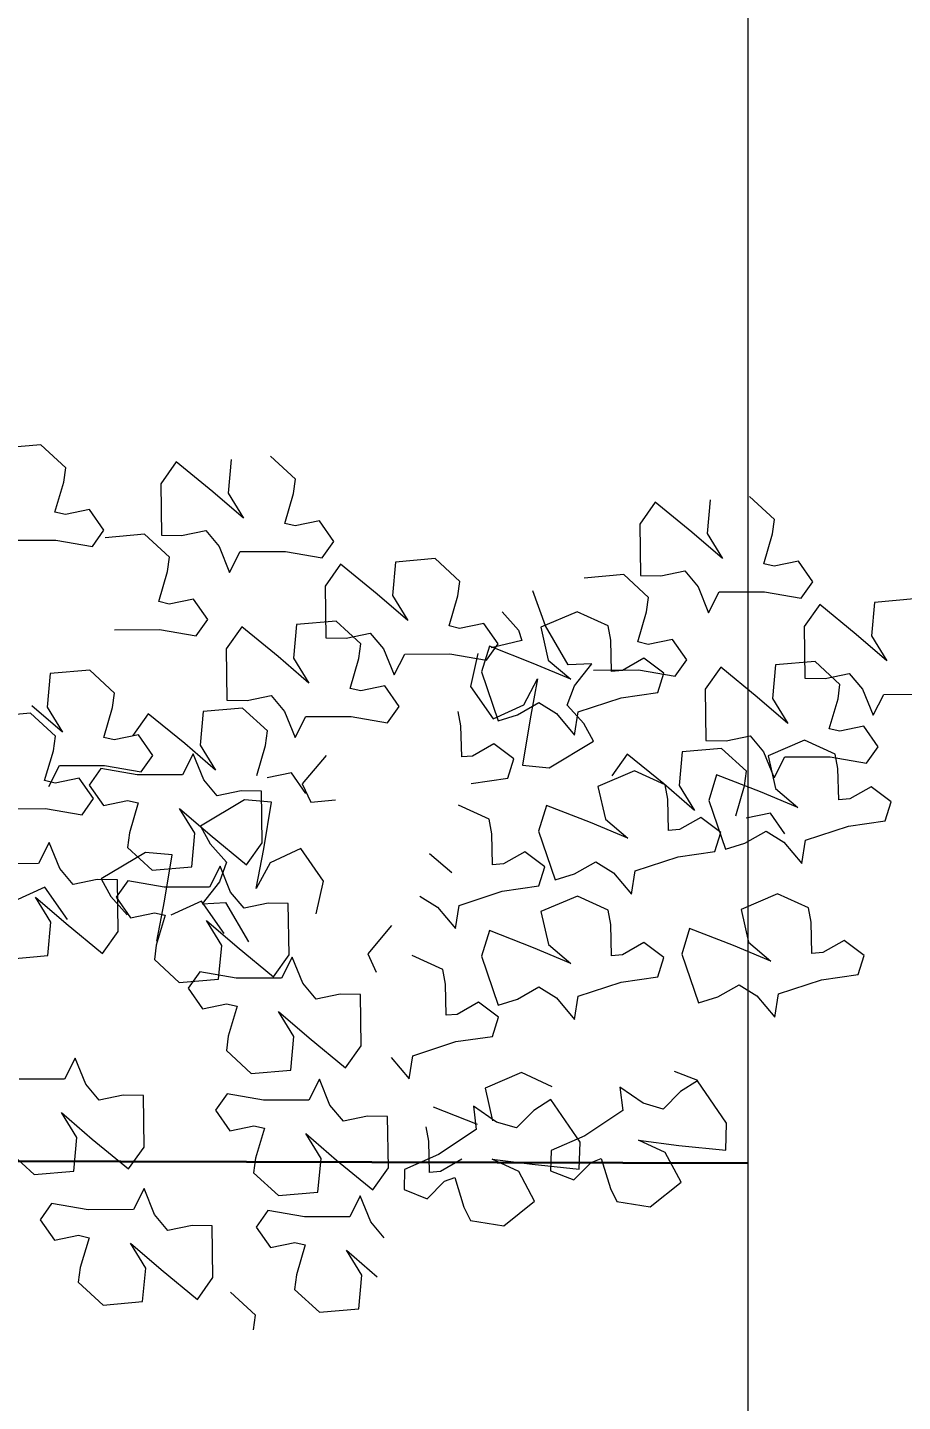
# Model space of a CAD drawing. Header units: metres. Extents: x -44 to 358, y -246 to 48.
# Drawn here: x 186.764 to 187.236, y 30.973 to 31.713 of the extents above; entities that cross this region are included whole.
import ezdxf

# ---------------------------------------------------------------- set-up
doc = ezdxf.new("R2010")
doc.units = ezdxf.units.M
doc.header["$LTSCALE"] = 0.3
doc.header["$PDMODE"] = 3
doc.linetypes.add('CONTINU', pattern=[0])
for name, color, linetype, lineweight in [('A-WALL', 7, 'Continuous', 30), ('arbustos', 95, 'Continuous', 0), ('EL2', 135, 'Continuous', 9)]:
    doc.layers.add(name, color=color, linetype=linetype, lineweight=lineweight)
doc.layers.add('DIMENSIONES', color=7, linetype='Continuous')
doc.layers.add('matas', color=74, linetype='Continuous', lineweight=0, transparency=0.6)
doc.layers.add('PUERTA', color=2, linetype='Continuous', plot=False)
doc.styles.add('ESC100-2mm', font='arial.ttf', dxfattribs={"height": 0.15})
doc.dimstyles.new('DIMS100', dxfattribs={"dimtxt": 0.15, "dimasz": 0.2, "dimexe": 0.1, "dimexo": 0.1, "dimgap": 0.05, "dimtad": 2, "dimzin": 4, "dimdsep": 46, "dimtxsty": 'ESC100-2mm', "dimblk": 'DOTSMALL', "dimcen": 0.1, "dimdle": 0.1, "dimclrd": 256, "dimclre": 256, "dimclrt": 1, "dimadec": 0, "dimazin": 0, "dimtfac": 1, "dimtix": 1, "dimtmove": 2, "dimatfit": 3, "dimfxl": 1, "dimtolj": 1, "dimtzin": 0, "dimlwd": -1, "dimarcsym": 0})

# ---------------------------------------------------------------- blocks, each defined once
blk = doc.blocks.new('_DotSmall')
at = {"layer": 'PUERTA', "color": 0, "linetype": 'Continuous', "const_width": 0.5}
blk.add_lwpolyline([(-0.0625, 0, 1), (0.0625, 0, 1)], format="xyb", close=True, dxfattribs=at)
blk = doc.blocks.new('*D1111')
at = {"layer": 'DEFPOINTS', "color": 0, "transparency": 16777216}
for p in [(193.51919, 36.70579), (178.57554, 26.30122), (178.85778, 26.30122)]:
    blk.add_point(p, dxfattribs=at)
at = {"layer": 'DIMENSIONES', "transparency": 16777216}
blk.add_line((178.57554, 36.80579), (178.57554, 26.20122), dxfattribs=at)
at = {"layer": 'DIMENSIONES', "lineweight": -2, "transparency": 16777216}
for p, q in [((178.67554, 36.70579), (178.57554, 36.70579)), ((178.67554, 26.30122), (178.57554, 26.30122))]:
    blk.add_line(p, q, dxfattribs=at)
at = {"layer": 'DIMENSIONES', "transparency": 16777216, "xscale": 0.2, "yscale": 0.2, "zscale": 0.2}
for p, rotation in [((178.57554, 36.70579), 90), ((178.57554, 26.30122), 270)]:
    blk.add_blockref('_DotSmall', p, dxfattribs=dict(at, rotation=rotation))
at = {"layer": 'DIMENSIONES', "color": 5, "transparency": 16777216, "insert": (178.44896, 31.5035), "char_height": 0.15, "attachment_point": 5, "rotation": 90, "style": 'ESC100-2mm'}
blk.add_mtext('\\A1;10.40', dxfattribs=at)
blk = doc.blocks.new('*D1112')
at = {"layer": 'DEFPOINTS', "color": 0, "transparency": 16777216}
for p in [(191.24548, 35.71921), (179.10061, 26.30122), (179.7616, 26.30122)]:
    blk.add_point(p, dxfattribs=at)
at = {"layer": 'DIMENSIONES', "transparency": 16777216}
blk.add_line((179.10061, 35.81921), (179.10061, 26.20122), dxfattribs=at)
at = {"layer": 'DIMENSIONES', "lineweight": -2, "transparency": 16777216}
for p, q in [((179.20061, 35.71921), (179.10061, 35.71921)), ((179.20061, 26.30122), (179.10061, 26.30122))]:
    blk.add_line(p, q, dxfattribs=at)
at = {"layer": 'DIMENSIONES', "transparency": 16777216, "xscale": 0.2, "yscale": 0.2, "zscale": 0.2}
for p, rotation in [((179.10061, 35.71921), 90), ((179.10061, 26.30122), 270)]:
    blk.add_blockref('_DotSmall', p, dxfattribs=dict(at, rotation=rotation))
at = {"layer": 'DIMENSIONES', "color": 5, "transparency": 16777216, "insert": (178.97402, 31.01021), "char_height": 0.15, "attachment_point": 5, "rotation": 90, "style": 'ESC100-2mm'}
blk.add_mtext('\\A1;9.42', dxfattribs=at)
blk = doc.blocks.new('*D1114')
at = {"layer": 'DEFPOINTS', "color": 0, "transparency": 16777216}
for p in [(187.34548, 33.50122), (179.41795, 26.30122), (179.7616, 26.30122)]:
    blk.add_point(p, dxfattribs=at)
at = {"layer": 'DIMENSIONES', "transparency": 16777216}
blk.add_line((179.41795, 33.60122), (179.41795, 26.20122), dxfattribs=at)
at = {"layer": 'DIMENSIONES', "lineweight": -2, "transparency": 16777216}
for p, q in [((179.51795, 33.50122), (179.41795, 33.50122)), ((179.51795, 26.30122), (179.41795, 26.30122))]:
    blk.add_line(p, q, dxfattribs=at)
at = {"layer": 'DIMENSIONES', "transparency": 16777216, "xscale": 0.2, "yscale": 0.2, "zscale": 0.2}
for p, rotation in [((179.41795, 33.50122), 90), ((179.41795, 26.30122), 270)]:
    blk.add_blockref('_DotSmall', p, dxfattribs=dict(at, rotation=rotation))
at = {"layer": 'DIMENSIONES', "color": 5, "transparency": 16777216, "insert": (179.29136, 29.90122), "char_height": 0.15, "attachment_point": 5, "rotation": 90, "style": 'ESC100-2mm'}
blk.add_mtext('\\A1;7.20', dxfattribs=at)
blk = doc.blocks.new('*D1115')
at = {"layer": 'DEFPOINTS', "color": 0, "transparency": 16777216}
for p in [(191.44548, 32.80102), (180.2907, 30.30122), (180.5967, 30.30122)]:
    blk.add_point(p, dxfattribs=at)
at = {"layer": 'DIMENSIONES', "transparency": 16777216}
blk.add_line((180.2907, 32.90102), (180.2907, 30.20122), dxfattribs=at)
at = {"layer": 'DIMENSIONES', "lineweight": -2, "transparency": 16777216}
for p, q in [((180.3907, 32.80102), (180.2907, 32.80102)), ((180.3907, 30.30122), (180.2907, 30.30122))]:
    blk.add_line(p, q, dxfattribs=at)
at = {"layer": 'DIMENSIONES', "transparency": 16777216, "xscale": 0.2, "yscale": 0.2, "zscale": 0.2}
for p, rotation in [((180.2907, 32.80102), 90), ((180.2907, 30.30122), 270)]:
    blk.add_blockref('_DotSmall', p, dxfattribs=dict(at, rotation=rotation))
at = {"layer": 'DIMENSIONES', "color": 5, "transparency": 16777216, "insert": (180.16411, 31.55112), "char_height": 0.15, "attachment_point": 5, "rotation": 90, "style": 'ESC100-2mm'}
blk.add_mtext('\\A1;2.50', dxfattribs=at)
blk = doc.blocks.new('*D1117')
at = {"layer": 'DEFPOINTS', "color": 0, "transparency": 16777216}
for p in [(191.44548, 32.80102), (179.94819, 26.30122), (180.50405, 26.30122)]:
    blk.add_point(p, dxfattribs=at)
at = {"layer": 'DIMENSIONES', "transparency": 16777216}
blk.add_line((179.94819, 32.90102), (179.94819, 26.20122), dxfattribs=at)
at = {"layer": 'DIMENSIONES', "lineweight": -2, "transparency": 16777216}
for p, q in [((180.04819, 32.80102), (179.94819, 32.80102)), ((180.04819, 26.30122), (179.94819, 26.30122))]:
    blk.add_line(p, q, dxfattribs=at)
at = {"layer": 'DIMENSIONES', "transparency": 16777216, "xscale": 0.2, "yscale": 0.2, "zscale": 0.2}
for p, rotation in [((179.94819, 32.80102), 90), ((179.94819, 26.30122), 270)]:
    blk.add_blockref('_DotSmall', p, dxfattribs=dict(at, rotation=rotation))
at = {"layer": 'DIMENSIONES', "color": 5, "transparency": 16777216, "insert": (179.82161, 29.55112), "char_height": 0.15, "attachment_point": 5, "rotation": 90, "style": 'ESC100-2mm'}
blk.add_mtext('\\A1;6.50', dxfattribs=at)
blk = doc.blocks.new('A$C4E4C09DE')
at = {"layer": 'matas', "color": 97, "linetype": 'CONTINU', "true_color": 0x467138}
for p, q in [((109.702, 74.051), (107.41, 73.927)), ((111.098, 72.672), (109.702, 74.051)), ((110.957, 71.835), (111.098, 72.672)), ((117.517, 72.792), (116.575, 71.549)), ((119.572, 70.982), (117.517, 72.792)), ((120.706, 72.804), (120.456, 70.868)), ((124.394, 71.549), (122.998, 72.928)), ((110.383, 70.116), (110.957, 71.835)), ((116.575, 71.549), (116.513, 68.56)), ((121.297, 69.388), (119.572, 70.982)), ((124.252, 70.712), (124.394, 71.549)), ((112.398, 70.192), (110.991, 69.948)), ((113.187, 68.976), (112.398, 70.192)), ((120.456, 70.868), (121.297, 69.388)), ((123.679, 68.993), (124.252, 70.712)), ((110.991, 69.948), (110.383, 70.116)), ((145.207, 69.482), (144.265, 68.239)), ((147.262, 67.672), (145.207, 69.482)), ((148.396, 69.494), (148.146, 67.558)), ((152.084, 68.239), (150.689, 69.617)), ((112.483, 68.047), (113.187, 68.976)), ((115.538, 68.649), (113.246, 68.526)), ((116.934, 67.271), (115.538, 68.649)), ((117.681, 68.495), (119.089, 68.739)), ((119.089, 68.739), (119.832, 67.788)), ((124.286, 68.825), (123.679, 68.993)), ((125.694, 69.069), (124.286, 68.825)), ((126.483, 67.853), (125.694, 69.069)), ((107.751, 68.575), (110.379, 68.49)), ((110.379, 68.49), (112.483, 68.047)), ((116.513, 68.56), (117.681, 68.495)), ((125.779, 66.924), (126.483, 67.853)), ((144.265, 68.239), (144.204, 65.25)), ((151.943, 67.402), (152.084, 68.239)), ((116.793, 66.434), (116.934, 67.271)), ((119.832, 67.788), (120.389, 66.258)), ((120.389, 66.258), (121.047, 67.452)), ((121.047, 67.452), (123.674, 67.367)), ((123.674, 67.367), (125.779, 66.924)), ((148.987, 66.078), (147.262, 67.672)), ((148.146, 67.558), (148.987, 66.078)), ((151.369, 65.683), (151.943, 67.402)), ((116.219, 64.715), (116.793, 66.434)), ((126.841, 66.516), (125.899, 65.273)), ((128.896, 64.706), (126.841, 66.516)), ((130.03, 66.528), (129.78, 64.592)), ((132.323, 66.651), (130.03, 66.528)), ((133.718, 65.273), (132.323, 66.651)), ((145.372, 65.185), (146.779, 65.429)), ((146.779, 65.429), (147.522, 64.477)), ((151.977, 65.515), (151.369, 65.683)), ((153.384, 65.759), (151.977, 65.515)), ((154.173, 64.542), (153.384, 65.759)), ((116.827, 64.547), (116.219, 64.715)), ((118.234, 64.791), (116.827, 64.547)), ((119.023, 63.574), (118.234, 64.791)), ((125.899, 65.273), (125.838, 62.284)), ((130.621, 63.112), (128.896, 64.706)), ((133.577, 64.436), (133.718, 65.273)), ((143.229, 65.339), (140.936, 65.216)), ((144.624, 63.961), (143.229, 65.339)), ((144.204, 65.25), (145.372, 65.185)), ((129.78, 64.592), (130.621, 63.112)), ((133.004, 62.717), (133.577, 64.436)), ((138.593, 62.53), (137.924, 64.573)), ((144.483, 63.124), (144.624, 63.961)), ((147.522, 64.477), (148.079, 62.948)), ((148.079, 62.948), (148.737, 64.142)), ((148.737, 64.142), (151.365, 64.057)), ((151.365, 64.057), (153.469, 63.614)), ((153.469, 63.614), (154.173, 64.542)), ((113.587, 63.174), (116.215, 63.089)), ((116.215, 63.089), (118.319, 62.646)), ((118.319, 62.646), (119.023, 63.574)), ((120.977, 63.089), (120.036, 61.847)), ((123.032, 61.279), (120.977, 63.089)), ((124.167, 63.101), (123.917, 61.165)), ((126.459, 63.225), (124.167, 63.101)), ((127.855, 61.847), (126.459, 63.225)), ((136.109, 63.427), (137.024, 62.33)), ((140.466, 63.28), (138.324, 62.452)), ((142.22, 62.401), (140.466, 63.28)), ((143.91, 61.405), (144.483, 63.124)), ((154.532, 63.205), (153.59, 61.963)), ((156.587, 61.395), (154.532, 63.205)), ((157.721, 63.217), (157.471, 61.281)), ((160.013, 63.341), (157.721, 63.217)), ((125.838, 62.284), (127.006, 62.219)), ((127.006, 62.219), (128.413, 62.463)), ((128.413, 62.463), (129.156, 61.511)), ((133.611, 62.549), (133.004, 62.717)), ((135.018, 62.792), (133.611, 62.549)), ((135.807, 61.576), (135.018, 62.792)), ((137.024, 62.33), (137.182, 61.72)), ((138.324, 62.452), (138.687, 60.534)), ((139.833, 60.211), (138.593, 62.53)), ((142.345, 61.562), (142.22, 62.401)), ((120.036, 61.847), (119.974, 58.858)), ((127.713, 61.009), (127.855, 61.847)), ((129.156, 61.511), (129.713, 59.982)), ((135.296, 61.452), (134.785, 59.979)), ((135.103, 60.648), (135.807, 61.576)), ((137.811, 60.368), (135.296, 61.452)), ((137.182, 61.72), (135.407, 61.358)), ((142.332, 59.75), (142.345, 61.562)), ((145.924, 61.48), (144.517, 61.237)), ((146.713, 60.264), (145.924, 61.48)), ((153.59, 61.963), (153.528, 58.974)), ((109.783, 60.755), (109.533, 58.819)), ((112.075, 60.879), (109.783, 60.755)), ((113.471, 59.501), (112.075, 60.879)), ((124.758, 59.685), (123.032, 61.279)), ((123.917, 61.165), (124.758, 59.685)), ((127.14, 59.291), (127.713, 61.009)), ((129.713, 59.982), (130.371, 61.176)), ((130.371, 61.176), (132.999, 61.09)), ((132.999, 61.09), (135.103, 60.648)), ((134.611, 61.061), (134.115, 59.164)), ((144.517, 61.237), (143.91, 61.405)), ((158.312, 59.801), (156.587, 61.395)), ((157.471, 61.281), (158.312, 59.801)), ((134.785, 59.979), (135.653, 57.118)), ((139.945, 59.387), (137.811, 60.368)), ((138.687, 60.534), (139.945, 59.387)), ((141.196, 60.238), (139.833, 60.211)), ((140.15, 58.991), (141.196, 60.238)), ((141.278, 59.864), (143.905, 59.778)), ((144.224, 60.446), (142.962, 59.778)), ((145.351, 59.534), (144.224, 60.446)), ((146.009, 59.336), (146.713, 60.264)), ((154.15, 59.915), (151.857, 59.791)), ((155.545, 58.536), (154.15, 59.915)), ((113.329, 58.663), (113.471, 59.501)), ((121.142, 58.793), (122.55, 59.036)), ((122.55, 59.036), (123.293, 58.085)), ((127.747, 59.123), (127.14, 59.291)), ((129.155, 59.366), (127.747, 59.123)), ((129.944, 58.15), (129.155, 59.366)), ((134.115, 59.164), (135.368, 57.24)), ((137.17, 57.992), (138.031, 59.46)), ((138.031, 59.46), (137.513, 57.169)), ((142.962, 59.778), (142.332, 59.75)), ((143.905, 59.778), (146.009, 59.336)), ((144.97, 58.433), (145.351, 59.534)), ((148.668, 59.779), (147.726, 58.536)), ((150.723, 57.969), (148.668, 59.779)), ((151.857, 59.791), (151.607, 57.855)), ((154.696, 58.909), (156.104, 59.152)), ((156.104, 59.152), (156.847, 58.201)), ((108.558, 58.496), (106.265, 58.372)), ((109.953, 57.117), (108.558, 58.496)), ((110.374, 57.339), (108.648, 58.933)), ((109.533, 58.819), (110.374, 57.339)), ((112.756, 56.944), (113.329, 58.663)), ((115.383, 58.235), (114.441, 56.992)), ((117.438, 56.425), (115.383, 58.235)), ((118.572, 58.247), (118.322, 56.311)), ((120.864, 58.37), (118.572, 58.247)), ((119.974, 58.858), (121.142, 58.793)), ((122.26, 56.992), (120.864, 58.37)), ((139.697, 57.872), (140.15, 58.991)), ((142.831, 58.202), (144.97, 58.433)), ((147.726, 58.536), (147.665, 55.547)), ((153.528, 58.974), (154.696, 58.909)), ((155.404, 57.699), (155.545, 58.536)), ((123.293, 58.085), (123.85, 56.556)), ((123.85, 56.556), (124.508, 57.749)), ((124.508, 57.749), (127.135, 57.664)), ((127.135, 57.664), (129.24, 57.221)), ((129.24, 57.221), (129.944, 58.15)), ((133.483, 56.9), (133.358, 57.74)), ((135.368, 57.24), (137.17, 57.992)), ((136.784, 57.418), (138.046, 58.086)), ((138.046, 58.086), (139.048, 57.411)), ((140.612, 56.775), (139.697, 57.872)), ((140.051, 56.13), (140.307, 57.469)), ((140.307, 57.469), (142.831, 58.202)), ((152.448, 56.375), (150.723, 57.969)), ((151.607, 57.855), (152.448, 56.375)), ((154.83, 55.98), (155.404, 57.699)), ((156.847, 58.201), (157.404, 56.672)), ((157.404, 56.672), (158.062, 57.865)), ((158.062, 57.865), (160.689, 57.78)), ((109.812, 56.28), (109.953, 57.117)), ((113.363, 56.777), (112.756, 56.944)), ((114.771, 57.02), (113.363, 56.777)), ((115.559, 55.804), (114.771, 57.02)), ((122.119, 56.155), (122.26, 56.992)), ((133.47, 55.088), (133.483, 56.9)), ((135.653, 57.118), (136.784, 57.418)), ((137.513, 57.169), (136.973, 54.484)), ((139.048, 57.411), (140.051, 56.13)), ((141.14, 55.731), (140.612, 56.775)), ((109.238, 54.561), (109.812, 56.28)), ((119.163, 54.831), (117.438, 56.425)), ((118.322, 56.311), (119.163, 54.831)), ((121.545, 54.436), (122.119, 56.155)), ((155.438, 55.812), (154.83, 55.98)), ((156.845, 56.056), (155.438, 55.812)), ((157.634, 54.84), (156.845, 56.056)), ((109.466, 54.21), (110.124, 55.403)), ((110.124, 55.403), (112.751, 55.318)), ((112.52, 55.144), (111.816, 54.216)), ((114.624, 54.701), (112.52, 55.144)), ((112.751, 55.318), (114.856, 54.875)), ((114.856, 54.875), (115.559, 55.804)), ((117.91, 55.81), (117.252, 54.616)), ((118.467, 54.281), (117.91, 55.81)), ((125.606, 55.451), (124.17, 53.85)), ((134.1, 55.117), (133.47, 55.088)), ((135.362, 55.784), (134.1, 55.117)), ((136.489, 54.872), (135.362, 55.784)), ((138.521, 54.29), (141.14, 55.731)), ((148.555, 55.06), (146.262, 54.937)), ((147.665, 55.547), (148.833, 55.483)), ((149.95, 53.682), (148.555, 55.06)), ((148.833, 55.483), (150.24, 55.726)), ((150.24, 55.726), (150.983, 54.775)), ((153.383, 55.37), (151.242, 54.543)), ((155.137, 54.492), (153.383, 55.37)), ((109.846, 54.393), (109.238, 54.561)), ((111.253, 54.637), (109.846, 54.393)), ((112.042, 53.421), (111.253, 54.637)), ((117.252, 54.616), (114.624, 54.701)), ((119.21, 53.329), (118.467, 54.281)), ((123.56, 54.512), (122.153, 54.268)), ((124.349, 53.295), (123.56, 54.512)), ((136.108, 53.771), (136.489, 54.872)), ((136.973, 54.484), (138.521, 54.29)), ((143.073, 54.925), (142.131, 53.682)), ((145.128, 53.115), (143.073, 54.925)), ((146.262, 54.937), (146.012, 53.001)), ((150.983, 54.775), (151.54, 53.245)), ((151.242, 54.543), (151.604, 52.624)), ((151.54, 53.245), (152.198, 54.439)), ((152.198, 54.439), (154.826, 54.354)), ((154.826, 54.354), (156.93, 53.911)), ((155.262, 53.653), (155.137, 54.492)), ((156.93, 53.911), (157.634, 54.84)), ((111.816, 54.216), (112.605, 52.999)), ((120.617, 53.573), (119.21, 53.329)), ((121.785, 53.508), (120.617, 53.573)), ((121.724, 50.519), (121.785, 53.508)), ((124.17, 53.85), (124.622, 52.776)), ((133.97, 53.54), (136.108, 53.771)), ((143.45, 53.935), (141.309, 53.107)), ((145.204, 53.057), (143.45, 53.935)), ((148.213, 53.543), (147.703, 52.07)), ((150.728, 52.459), (148.213, 53.543)), ((149.809, 52.845), (149.95, 53.682)), ((155.249, 51.84), (155.262, 53.653)), ((106.606, 53.02), (109.234, 52.935)), ((109.234, 52.935), (111.338, 52.492)), ((111.338, 52.492), (112.042, 53.421)), ((112.605, 52.999), (114.012, 53.243)), ((114.012, 53.243), (114.62, 53.075)), ((114.62, 53.075), (114.046, 51.356)), ((117.843, 51.2), (117.002, 52.68)), ((117.002, 52.68), (118.727, 51.086)), ((120.798, 53.046), (118.178, 51.605)), ((122.345, 52.852), (120.798, 53.046)), ((121.805, 50.167), (122.345, 52.852)), ((124.622, 52.776), (126.07, 52.851)), ((141.309, 53.107), (141.671, 51.189)), ((146.853, 51.521), (145.128, 53.115)), ((145.329, 52.217), (145.204, 53.057)), ((146.012, 53.001), (146.853, 51.521)), ((149.235, 51.126), (149.809, 52.845)), ((134.933, 51.419), (133.179, 52.297)), ((138.28, 52.108), (137.77, 50.635)), ((140.795, 51.024), (138.28, 52.108)), ((145.316, 50.405), (145.329, 52.217)), ((147.703, 52.07), (148.571, 49.209)), ((152.862, 51.478), (150.728, 52.459)), ((151.604, 52.624), (152.862, 51.478)), ((155.879, 51.869), (155.249, 51.84)), ((157.142, 52.537), (155.879, 51.869)), ((158.269, 51.625), (157.142, 52.537)), ((114.046, 51.356), (113.905, 50.519)), ((117.593, 49.264), (117.843, 51.2)), ((118.178, 51.605), (118.706, 50.561)), ((118.727, 51.086), (120.782, 49.276)), ((135.058, 50.579), (134.933, 51.419)), ((141.671, 51.189), (142.929, 50.043)), ((147.208, 51.102), (145.946, 50.434)), ((148.335, 50.19), (147.208, 51.102)), ((151.25, 51.201), (149.843, 50.958)), ((152.039, 49.985), (151.25, 51.201)), ((157.887, 50.524), (158.269, 51.625)), ((109.38, 50.955), (108.722, 49.762)), ((109.937, 49.426), (109.38, 50.955)), ((113.905, 50.519), (115.3, 49.141)), ((118.706, 50.561), (119.621, 49.464)), ((120.782, 49.276), (121.724, 50.519)), ((135.045, 48.767), (135.058, 50.579)), ((137.77, 50.635), (138.637, 47.774)), ((142.929, 50.043), (140.795, 51.024)), ((145.946, 50.434), (145.316, 50.405)), ((153.224, 49.56), (155.749, 50.293)), ((155.749, 50.293), (157.887, 50.524)), ((108.722, 49.762), (106.095, 49.847)), ((114.94, 50.196), (112.321, 48.755)), ((116.487, 50.002), (114.94, 50.196)), ((115.947, 47.317), (116.487, 50.002)), ((119.621, 49.464), (119.169, 48.344)), ((121.287, 47.876), (121.805, 50.167)), ((123.95, 50.096), (122.148, 49.344)), ((125.203, 48.172), (123.95, 50.096)), ((131.4, 49.551), (132.658, 48.404)), ((136.937, 49.463), (135.675, 48.796)), ((138.064, 48.551), (136.937, 49.463)), ((147.954, 49.089), (148.335, 50.19)), ((148.571, 49.209), (149.701, 49.509)), ((149.701, 49.509), (150.964, 50.177)), ((150.964, 50.177), (151.965, 49.502)), ((151.965, 49.502), (152.969, 48.221)), ((152.969, 48.221), (153.224, 49.56)), ((110.68, 48.475), (109.937, 49.426)), ((112.088, 48.718), (110.68, 48.475)), ((113.256, 48.653), (112.088, 48.718)), ((112.321, 48.755), (112.849, 47.71)), ((113.194, 45.664), (113.256, 48.653)), ((115.3, 49.141), (117.593, 49.264)), ((119.243, 49.245), (118.585, 48.052)), ((119.8, 47.716), (119.243, 49.245)), ((122.148, 49.344), (121.287, 47.876)), ((135.675, 48.796), (135.045, 48.767)), ((139.768, 48.074), (141.031, 48.741)), ((141.031, 48.741), (142.032, 48.067)), ((143.291, 48.125), (145.816, 48.858)), ((145.816, 48.858), (147.954, 49.089)), ((109.03, 48.386), (107.229, 47.634)), ((110.284, 46.462), (109.03, 48.386)), ((113.853, 48.58), (113.149, 47.651)), ((115.957, 48.137), (113.853, 48.58)), ((118.585, 48.052), (115.957, 48.137)), ((119.169, 48.344), (118.123, 47.097)), ((124.707, 46.275), (125.203, 48.172)), ((137.683, 47.45), (138.064, 48.551)), ((138.637, 47.774), (139.768, 48.074)), ((142.032, 48.067), (143.035, 46.786)), ((143.035, 46.786), (143.291, 48.125)), ((109.313, 46.346), (108.472, 47.826)), ((108.472, 47.826), (110.197, 46.232)), ((112.849, 47.71), (113.763, 46.614)), ((113.149, 47.651), (113.938, 46.435)), ((115.429, 45.026), (115.947, 47.317)), ((118.092, 47.246), (116.29, 46.494)), ((119.345, 45.322), (118.092, 47.246)), ((118.123, 47.097), (119.485, 47.124)), ((119.485, 47.124), (120.725, 44.806)), ((120.543, 46.765), (119.8, 47.716)), ((130.76, 47.103), (131.761, 46.429)), ((133.02, 46.486), (135.545, 47.219)), ((135.545, 47.219), (137.683, 47.45)), ((109.063, 44.41), (109.313, 46.346)), ((113.938, 46.435), (115.345, 46.678)), ((115.345, 46.678), (115.953, 46.511)), ((115.953, 46.511), (115.379, 44.792)), ((121.95, 47.008), (120.543, 46.765)), ((123.118, 46.943), (121.95, 47.008)), ((123.057, 43.954), (123.118, 46.943)), ((131.761, 46.429), (132.764, 45.147)), ((132.764, 45.147), (133.02, 46.486)), ((139.895, 46.788), (137.753, 45.96)), ((141.648, 45.91), (139.895, 46.788)), ((151.508, 46.511), (149.367, 45.683)), ((153.262, 45.633), (151.508, 46.511)), ((110.197, 46.232), (112.252, 44.422)), ((112.252, 44.422), (113.194, 45.664)), ((118.335, 46.116), (120.06, 44.522)), ((119.176, 44.636), (118.335, 46.116)), ((129.067, 45.46), (127.631, 43.859)), ((137.753, 45.96), (138.115, 44.042)), ((141.774, 45.07), (141.648, 45.91)), ((149.367, 45.683), (149.729, 43.765)), ((153.387, 44.793), (153.262, 45.633)), ((115.379, 44.792), (115.238, 43.954)), ((134.725, 44.961), (134.214, 43.487)), ((137.239, 43.877), (134.725, 44.961)), ((141.761, 43.258), (141.774, 45.07)), ((146.338, 44.684), (145.828, 43.21)), ((148.853, 43.599), (146.338, 44.684)), ((153.374, 42.981), (153.387, 44.793)), ((106.771, 44.286), (109.063, 44.41)), ((115.238, 43.954), (116.633, 42.576)), ((118.926, 42.7), (119.176, 44.636)), ((120.06, 44.522), (122.115, 42.712)), ((122.115, 42.712), (123.057, 43.954)), ((139.374, 42.895), (137.239, 43.877)), ((138.115, 44.042), (139.374, 42.895)), ((143.653, 43.954), (142.39, 43.287)), ((144.78, 43.042), (143.653, 43.954)), ((117.846, 43.155), (117.142, 42.227)), ((119.95, 42.712), (117.846, 43.155)), ((123.236, 43.821), (122.578, 42.627)), ((123.793, 42.292), (123.236, 43.821)), ((127.631, 43.859), (128.083, 42.785)), ((131.941, 42.79), (130.187, 43.668)), ((134.214, 43.487), (135.082, 40.626)), ((142.39, 43.287), (141.761, 43.258)), ((145.828, 43.21), (146.695, 40.349)), ((150.987, 42.618), (148.853, 43.599)), ((149.729, 43.765), (150.987, 42.618)), ((155.266, 43.677), (154.004, 43.01)), ((156.393, 42.765), (155.266, 43.677)), ((116.633, 42.576), (118.926, 42.7)), ((122.578, 42.627), (119.95, 42.712)), ((124.536, 41.34), (123.793, 42.292)), ((132.066, 41.95), (131.941, 42.79)), ((144.398, 41.941), (144.78, 43.042)), ((154.004, 43.01), (153.374, 42.981)), ((156.012, 41.664), (156.393, 42.765)), ((117.142, 42.227), (117.931, 41.01)), ((125.943, 41.584), (124.536, 41.34)), ((127.111, 41.519), (125.943, 41.584)), ((127.05, 38.53), (127.111, 41.519)), ((132.054, 40.138), (132.066, 41.95)), ((136.213, 40.927), (137.475, 41.594)), ((137.475, 41.594), (138.477, 40.92)), ((139.736, 40.977), (142.26, 41.71)), ((142.26, 41.71), (144.398, 41.941)), ((153.874, 41.433), (156.012, 41.664)), ((117.931, 41.01), (119.338, 41.254)), ((119.338, 41.254), (119.945, 41.086)), ((119.945, 41.086), (119.372, 39.367)), ((123.169, 39.211), (122.328, 40.691)), ((122.328, 40.691), (124.053, 39.097)), ((133.946, 40.834), (132.683, 40.167)), ((135.073, 39.922), (133.946, 40.834)), ((135.082, 40.626), (136.213, 40.927)), ((138.477, 40.92), (139.48, 39.639)), ((139.48, 39.639), (139.736, 40.977)), ((147.826, 40.65), (149.089, 41.317)), ((149.089, 41.317), (150.09, 40.643)), ((151.093, 39.361), (151.349, 40.7)), ((151.349, 40.7), (153.874, 41.433)), ((132.683, 40.167), (132.054, 40.138)), ((134.691, 38.821), (135.073, 39.922)), ((146.695, 40.349), (147.826, 40.65)), ((150.09, 40.643), (151.093, 39.361)), ((119.372, 39.367), (119.231, 38.53)), ((122.919, 37.275), (123.169, 39.211)), ((124.053, 39.097), (126.108, 37.287)), ((110.45, 38.396), (109.792, 37.203)), ((111.007, 36.867), (110.45, 38.396)), ((119.231, 38.53), (120.626, 37.152)), ((126.108, 37.287), (127.05, 38.53)), ((130.028, 37.857), (132.553, 38.59)), ((132.553, 38.59), (134.691, 38.821)), ((128.769, 37.8), (129.773, 36.518)), ((129.773, 36.518), (130.028, 37.857)), ((109.792, 37.203), (107.165, 37.288)), ((111.75, 35.916), (111.007, 36.867)), ((120.626, 37.152), (122.919, 37.275)), ((113.157, 36.159), (111.75, 35.916)), ((114.326, 36.094), (113.157, 36.159)), ((114.264, 33.105), (114.326, 36.094)), ((119.179, 36.021), (118.475, 35.092)), ((121.283, 35.578), (119.179, 36.021)), ((124.569, 36.686), (123.911, 35.493)), ((125.126, 35.157), (124.569, 36.686)), ((136.29, 36.657), (134.149, 35.829)), ((138.044, 35.779), (136.29, 36.657)), ((145.155, 36.439), (146.484, 35.861)), ((109.542, 35.267), (111.267, 33.673)), ((110.383, 33.787), (109.542, 35.267)), ((118.475, 35.092), (119.264, 33.876)), ((123.911, 35.493), (121.283, 35.578)), ((125.869, 34.206), (125.126, 35.157)), ((134.149, 35.829), (134.511, 33.911)), ((143.285, 34.639), (141.976, 35.606)), ((141.976, 35.606), (142.087, 34.248)), ((145.469, 35.237), (144.43, 34.257)), ((146.478, 35.829), (145.469, 35.237)), ((148.078, 33.303), (146.478, 35.829)), ((127.276, 34.449), (125.869, 34.206)), ((128.444, 34.384), (127.276, 34.449)), ((128.383, 31.395), (128.444, 34.384)), ((133.635, 33.746), (131.121, 34.83)), ((133.446, 34.809), (133.557, 33.451)), ((134.755, 33.842), (133.446, 34.809)), ((136.939, 34.441), (135.9, 33.46)), ((137.948, 35.032), (136.939, 34.441)), ((139.549, 32.507), (137.948, 35.032)), ((144.43, 34.257), (143.285, 34.639)), ((110.133, 31.851), (110.383, 33.787)), ((111.267, 33.673), (113.322, 31.863)), ((119.264, 33.876), (120.671, 34.119)), ((120.671, 34.119), (121.278, 33.952)), ((121.278, 33.952), (120.705, 32.233)), ((124.502, 32.077), (123.661, 33.557)), ((123.661, 33.557), (125.386, 31.963)), ((130.777, 32.87), (130.652, 33.709)), ((135.9, 33.46), (134.755, 33.842)), ((142.087, 34.248), (139.85, 32.867)), ((106.445, 33.105), (107.841, 31.727)), ((113.322, 31.863), (114.264, 33.105)), ((130.764, 31.057), (130.777, 32.87)), ((133.557, 33.451), (131.32, 32.07)), ((139.85, 32.867), (137.851, 32.074)), ((147.98, 31.747), (148.078, 33.303)), ((120.705, 32.233), (120.564, 31.395)), ((124.252, 30.141), (124.502, 32.077)), ((125.386, 31.963), (127.441, 30.153)), ((131.32, 32.07), (129.321, 31.277)), ((137.851, 32.074), (137.777, 30.911)), ((139.45, 30.95), (139.549, 32.507)), ((144.467, 31.727), (142.948, 32.496)), ((142.948, 32.496), (145.267, 32.12)), ((145.267, 32.12), (147.98, 31.747)), ((107.841, 31.727), (110.133, 31.851)), ((120.564, 31.395), (121.959, 30.017)), ((127.441, 30.153), (128.383, 31.395)), ((129.321, 31.277), (129.248, 30.114)), ((132.657, 31.754), (131.394, 31.086)), ((135.937, 30.93), (134.418, 31.699)), ((134.418, 31.699), (136.737, 31.324)), ((136.737, 31.324), (139.45, 30.95)), ((139.107, 30.333), (140.145, 31.313)), ((140.145, 31.313), (140.745, 31.509)), ((140.745, 31.509), (141.216, 29.759)), ((145.328, 29.975), (144.467, 31.727)), ((114.18, 30.692), (113.522, 29.498)), ((114.737, 29.163), (114.18, 30.692)), ((130.577, 29.536), (131.616, 30.516)), ((131.394, 31.086), (130.764, 31.057)), ((131.616, 30.516), (132.215, 30.712)), ((132.215, 30.712), (132.686, 28.963)), ((136.798, 29.178), (135.937, 30.93)), ((137.777, 30.911), (139.107, 30.333)), ((108.79, 30.026), (108.086, 29.098)), ((110.894, 29.583), (108.79, 30.026)), ((113.522, 29.498), (110.894, 29.583)), ((121.959, 30.017), (124.252, 30.141)), ((126.702, 29.834), (126.044, 28.64)), ((127.259, 28.304), (126.702, 29.834)), ((129.248, 30.114), (130.577, 29.536)), ((141.216, 29.759), (141.561, 28.983)), ((143.486, 28.606), (145.328, 29.975)), ((108.086, 29.098), (108.875, 27.881)), ((115.48, 28.211), (114.737, 29.163)), ((121.312, 29.168), (120.609, 28.239)), ((123.417, 28.725), (121.312, 29.168)), ((126.044, 28.64), (123.417, 28.725)), ((132.686, 28.963), (133.031, 28.187)), ((134.956, 27.809), (136.798, 29.178)), ((141.561, 28.983), (143.486, 28.606)), ((108.875, 27.881), (110.282, 28.125)), ((110.282, 28.125), (110.89, 27.957)), ((110.89, 27.957), (110.316, 26.238)), ((116.887, 28.455), (115.48, 28.211)), ((118.055, 28.39), (116.887, 28.455)), ((117.994, 25.401), (118.055, 28.39)), ((120.609, 28.239), (121.397, 27.023)), ((128.002, 27.353), (127.259, 28.304)), ((133.031, 28.187), (134.956, 27.809)), ((114.113, 26.082), (113.272, 27.562)), ((113.272, 27.562), (114.997, 25.968)), ((121.397, 27.023), (122.805, 27.267)), ((122.805, 27.267), (123.412, 27.099)), ((123.412, 27.099), (122.839, 25.38)), ((126.635, 25.224), (125.794, 26.704)), ((125.794, 26.704), (127.52, 25.11)), ((110.316, 26.238), (110.175, 25.401)), ((113.863, 24.146), (114.113, 26.082)), ((114.997, 25.968), (117.052, 24.158)), ((110.175, 25.401), (111.571, 24.023)), ((117.052, 24.158), (117.994, 25.401)), ((122.839, 25.38), (122.698, 24.543)), ((126.385, 23.288), (126.635, 25.224)), ((111.571, 24.023), (113.863, 24.146)), ((120.381, 23.126), (118.985, 24.504)), ((122.698, 24.543), (124.093, 23.164)), ((124.093, 23.164), (126.385, 23.288)), ((120.24, 22.289), (120.381, 23.126))]:
    blk.add_line(p, q, dxfattribs=at)

msp = doc.modelspace()

# ---------------------------------------------------------------- linework, layer by layer
at = {"layer": 'A-WALL'}
msp.add_line((186.3526966, 31.1036051), (187.1526966, 31.1012153), dxfattribs=at)
at = {"layer": 'EL2'}
msp.add_line((187.1526966, 30.8039355), (187.1526966, 33.5012153), dxfattribs=at)

# ---------------------------------------------------------------- block references
at = {"layer": 'arbustos', "xscale": 0.009285680329938381, "yscale": 0.009285680329938381, "zscale": 0.009285680329938381, "rotation": 1.999999999999991}
msp.add_blockref('A$C4E4C09DE', (185.7776122, 30.7657407, 0), dxfattribs=at)

# ---------------------------------------------------------------- dimensions: what is measured, and where the dimension line sits
at = {"layer": 'DIMENSIONES'}
for base, p1, p2, picture, middle in [((178.575543, 26.3012153), (193.5191859, 36.7057941), (178.8577781, 26.3012153), '*D1111', (178.448957, 31.5035047)), ((179.1006062, 26.3012153), (191.2454792, 35.7192063), (179.7615982, 26.3012153), '*D1112', (178.9740202, 31.0102108)), ((179.4179478, 26.3012153), (187.3454792, 33.5012153), (179.7615982, 26.3012153), '*D1114', (179.2913618, 29.9012153)), ((179.948194, 26.3012153), (191.4454792, 32.8010174), (180.5040464, 26.3012153), '*D1117', (179.8216081, 29.5511164)), ((180.2906977, 30.3012153), (191.4454792, 32.8010174), (180.5966964, 30.3012153), '*D1115', (180.1641117, 31.5511164))]:
    dim = msp.add_linear_dim(base=base, p1=p1, p2=p2, angle=90, dimstyle='DIMS100', override={"dimexe": 0, "dimclrt": 5, "dimfxl": 0.1, "dimfxlon": 1}, dxfattribs=at)
    dim.commit()
    dim.dimension.update_dxf_attribs({"geometry": picture, "text_midpoint": middle})

doc.saveas('drawing.dxf')
